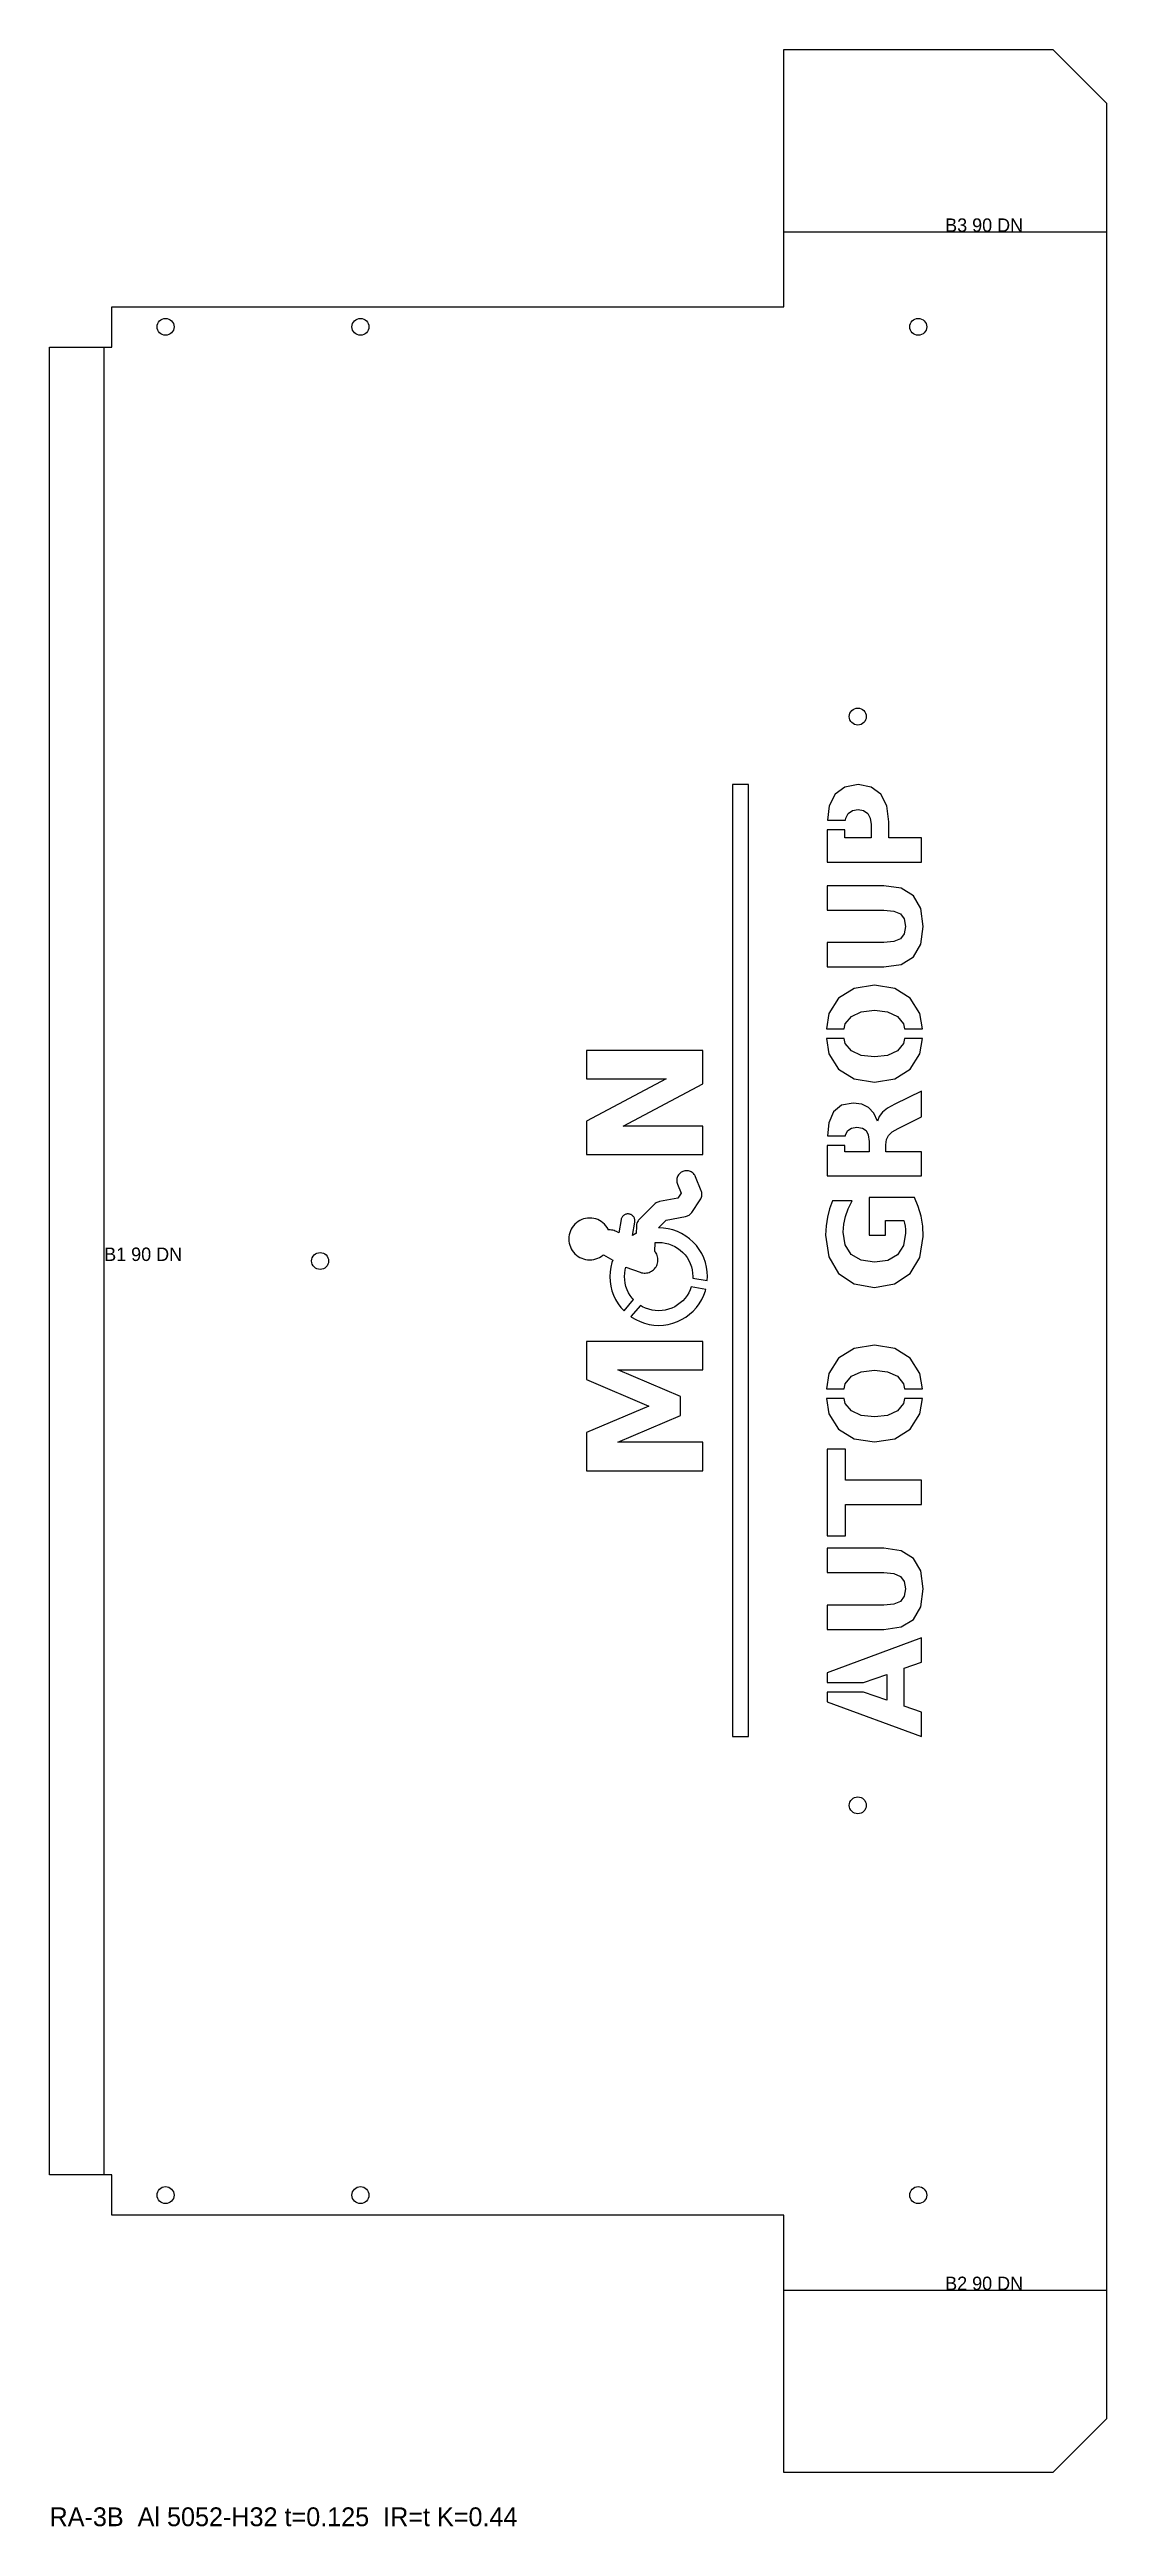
# Model space of a CAD drawing. Header units: inches. Extents: x 0 to 19.7, y -1 to 45.1.
import ezdxf

# ---------------------------------------------------------------- set-up
doc = ezdxf.new("R2010")
doc.units = ezdxf.units.IN
doc.header["$MEASUREMENT"] = 0
for name, color, linetype in [('BEND', 1, 'Continuous'), ('CUT', 7, 'Continuous'), ('TEXT', 3, 'Continuous')]:
    doc.layers.add(name, color=color, linetype=linetype)

msp = doc.modelspace()

# ---------------------------------------------------------------- linework, layer by layer
at = {"layer": 'BEND'}
for p, q in [((13.6577, 41.6741), (19.6577, 41.6741)), ((1.0164, 5.5327), (1.0164, 39.5327)), ((13.6577, 3.3914), (19.6577, 3.3914))]:
    msp.add_line(p, q, dxfattribs=at)
at = {"layer": 'CUT'}
for points in [[(0, 5.5327), (0, 39.5327), (1.1577, 39.5327), (1.1577, 40.2827), (13.6577, 40.2827), (13.6577, 45.0655), (18.6577, 45.0655), (19.6577, 44.0655), (19.6577, 1), (18.6577, 0), (13.6577, 0), (13.6577, 4.7827), (1.1577, 4.7827), (1.1577, 5.5327)], [(13, 31.3928), (12.7, 31.3928), (12.7, 13.6872), (13, 13.6872)], [(14.5029, 30.9964), (14.4696, 30.7323), (14.8036, 30.7323), (14.8086, 30.7695), (14.8562, 30.856), (14.933, 30.9098), (15.0366, 30.9277), (15.1406, 30.9098), (15.2178, 30.856), (15.2656, 30.7695), (15.2815, 30.6531), (15.2815, 30.4037), (14.7928, 30.4037), (14.7928, 30.5523), (14.4657, 30.5523), (14.4657, 29.9524), (16.2159, 29.9524), (16.2159, 30.4037), (15.6086, 30.4037), (15.6086, 30.7011), (15.5716, 30.9964), (15.4604, 31.2139), (15.2804, 31.348), (15.0366, 31.3928), (14.7939, 31.348), (14.6143, 31.2139)], [(15.5148, 29.0601), (15.7008, 29.0424), (15.825, 28.9892), (15.8948, 28.8956), (15.918, 28.7567), (15.8948, 28.6185), (15.825, 28.5252), (15.7008, 28.4721), (15.5148, 28.4544), (14.4657, 28.4544), (14.4657, 28.0031), (15.5148, 28.0031), (15.8391, 28.0496), (16.0685, 28.1892), (16.2046, 28.4243), (16.25, 28.7567), (16.2046, 29.0898), (16.0685, 29.3249), (15.8391, 29.4647), (15.5148, 29.5113), (14.4657, 29.5113), (14.4657, 29.0601)], [(14.4946, 27.1378), (14.4487, 26.8521), (14.78, 26.8521), (14.7994, 26.9456), (14.9136, 27.0827), (15.097, 27.1679), (15.3427, 27.1963), (15.5873, 27.1679), (15.7706, 27.0827), (15.8849, 26.9456), (15.9042, 26.8521), (16.2355, 26.8521), (16.1896, 27.1378), (16.0084, 27.4225), (15.7212, 27.602), (15.3427, 27.6618), (14.9631, 27.602), (14.6758, 27.4225)], [(9.9898, 25.9195), (11.4713, 25.9195), (9.9898, 25.1339), (9.9898, 24.5121), (12.15, 24.5121), (12.15, 25.0399), (10.6685, 25.0399), (12.15, 25.8255), (12.15, 26.4478), (9.9898, 26.4478)], [(14.7994, 26.5785), (14.7799, 26.6721), (14.4486, 26.6721), (14.4946, 26.386), (14.6758, 26.1011), (14.9631, 25.9213), (15.3427, 25.8614), (15.7212, 25.9213), (16.0084, 26.1011), (16.1896, 26.386), (16.2356, 26.6721), (15.9043, 26.6721), (15.8849, 26.5785), (15.7706, 26.4416), (15.5873, 26.3564), (15.3427, 26.328), (15.097, 26.3564), (14.9136, 26.4416)], [(14.582, 25.3096), (14.4948, 25.1025), (14.4716, 24.8634), (14.8043, 24.8634), (14.8057, 24.8766), (14.8446, 24.9582), (14.913, 25.0043), (15.0156, 25.0197), (15.1194, 25.0043), (15.1893, 24.9582), (15.2286, 24.8766), (15.2418, 24.7549), (15.2418, 24.5651), (14.7928, 24.5651), (14.7928, 24.6834), (14.4657, 24.6834), (14.4657, 24.1139), (16.2159, 24.1139), (16.2159, 24.5651), (15.5535, 24.5651), (15.5535, 24.6926), (15.5656, 24.7918), (15.6019, 24.8689), (15.6707, 24.9348), (15.7811, 24.9998), (16.2159, 25.2132), (16.2159, 25.6937), (15.7189, 25.4488), (15.5869, 25.3741), (15.4935, 25.3003), (15.4322, 25.2222), (15.3978, 25.1345), (15.3303, 25.282), (15.2335, 25.3869), (15.1066, 25.4499), (14.9488, 25.4709), (14.7317, 25.4306)], [(10.3016, 22.6495), (10.4768, 22.5494), (10.4611, 22.5056), (10.4394, 22.4192), (10.4264, 22.3311), (10.422, 22.2422), (10.4264, 22.1533), (10.4394, 22.0652), (10.4611, 21.9789), (10.4911, 21.895), (10.5291, 21.8146), (10.5749, 21.7382), (10.6279, 21.6667), (10.6851, 21.6036), (10.8615, 21.8138), (10.8383, 21.8393), (10.8012, 21.8894), (10.7691, 21.9429), (10.7425, 21.9992), (10.7215, 22.0579), (10.7064, 22.1183), (10.6972, 22.18), (10.6942, 22.2422), (10.6972, 22.3045), (10.7064, 22.3661), (10.7195, 22.4187), (10.9858, 22.3218), (11.0089, 22.3147), (11.0326, 22.3099), (11.0566, 22.3074), (11.0808, 22.3072), (11.1049, 22.3095), (11.1286, 22.3141), (11.1518, 22.321), (11.1741, 22.3301), (11.1955, 22.3414), (11.2157, 22.3547), (11.2344, 22.3699), (11.2516, 22.3869), (11.267, 22.4055), (11.2806, 22.4256), (11.2921, 22.4468), (11.3014, 22.4691), (11.3085, 22.4922), (11.3134, 22.5159), (11.3159, 22.5399), (11.316, 22.5641), (11.3138, 22.5881), (11.3092, 22.6118), (11.3023, 22.635), (11.2931, 22.6574), (11.2819, 22.6788), (11.2685, 22.6989), (11.2582, 22.7116), (11.265, 22.8739), (11.3292, 22.8773), (11.3914, 22.8742), (11.4531, 22.865), (11.5135, 22.8499), (11.5722, 22.8289), (11.6286, 22.8023), (11.682, 22.7702), (11.7321, 22.7331), (11.7782, 22.6913), (11.8201, 22.6451), (11.8572, 22.595), (11.8893, 22.5416), (11.9159, 22.4852), (11.9369, 22.4266), (11.952, 22.3661), (11.9612, 22.3045), (11.9642, 22.2422), (11.9629, 22.2147), (12.2327, 22.1671), (12.2364, 22.2422), (12.232, 22.3311), (12.219, 22.4192), (12.1973, 22.5056), (12.1673, 22.5894), (12.1293, 22.6699), (12.0835, 22.7462), (12.0305, 22.8177), (11.9707, 22.8837), (11.9047, 22.9435), (11.8332, 22.9965), (11.7569, 23.0423), (11.6764, 23.0804), (11.5925, 23.1103), (11.5062, 23.132), (11.4181, 23.145), (11.3265, 23.1493), (11.4696, 23.2925), (11.8292, 23.3599), (11.8468, 23.3641), (11.8639, 23.37), (11.8803, 23.3776), (11.8958, 23.3868), (11.9104, 23.3976), (11.9238, 23.4097), (11.936, 23.423), (11.9467, 23.4376), (12.1022, 23.6708), (12.1113, 23.6859), (12.1188, 23.7018), (12.1248, 23.7183), (12.1291, 23.7353), (12.1317, 23.7527), (12.1327, 23.7702), (12.132, 23.7878), (12.1296, 23.8052), (12.1255, 23.8223), (12.1197, 23.8389), (12.0161, 24.0981), (12.0086, 24.1143), (11.9997, 24.1296), (11.9892, 24.1441), (11.9775, 24.1574), (11.9644, 24.1695), (11.9502, 24.1803), (11.9351, 24.1897), (11.9191, 24.1975), (11.9024, 24.2037), (11.8852, 24.2082), (11.8676, 24.211), (11.8498, 24.2121), (11.832, 24.2115), (11.8144, 24.2091), (11.7971, 24.2049), (11.7802, 24.1992), (11.764, 24.1917), (11.7486, 24.1828), (11.7342, 24.1723), (11.7209, 24.1605), (11.7088, 24.1475), (11.698, 24.1333), (11.6886, 24.1182), (11.6808, 24.1022), (11.6746, 24.0855), (11.6701, 24.0683), (11.6673, 24.0507), (11.6662, 24.0329), (11.6668, 24.0151), (11.6692, 23.9975), (11.6733, 23.9801), (11.6791, 23.9633), (11.7474, 23.7927), (11.6872, 23.7025), (11.3476, 23.6388), (11.33, 23.6346), (11.3128, 23.6286), (11.2964, 23.6209), (11.2808, 23.6117), (11.2662, 23.6009), (11.2527, 23.5887), (10.9676, 23.3036), (10.9563, 23.2912), (10.9461, 23.2777), (10.9373, 23.2634), (10.9298, 23.2482), (10.9237, 23.2325), (10.9192, 23.2163), (10.9161, 23.1997), (10.9146, 23.1829), (10.9089, 23.0458), (10.9015, 23.0423), (10.8411, 23.006), (10.8865, 23.2558), (10.8881, 23.2684), (10.8885, 23.2811), (10.8877, 23.2938), (10.8856, 23.3064), (10.8823, 23.3187), (10.8779, 23.3306), (10.8722, 23.342), (10.8655, 23.3528), (10.8578, 23.3629), (10.8491, 23.3722), (10.8395, 23.3805), (10.8292, 23.3879), (10.8182, 23.3943), (10.8066, 23.3995), (10.7945, 23.4036), (10.7821, 23.4065), (10.7695, 23.4082), (10.7568, 23.4086), (10.7441, 23.4078), (10.7316, 23.4057), (10.7193, 23.4024), (10.7074, 23.3979), (10.696, 23.3923), (10.6852, 23.3856), (10.6751, 23.3778), (10.6658, 23.3691), (10.6574, 23.3596), (10.65, 23.3492), (10.6437, 23.3382), (10.6384, 23.3266), (10.6343, 23.3146), (10.6315, 23.3022), (10.5863, 23.054), (10.5442, 23.0781), (10.5226, 23.089), (10.5001, 23.0978), (10.4768, 23.1043), (10.4531, 23.1086), (10.429, 23.1104), (10.4048, 23.1099), (10.3968, 23.109), (10.3891, 23.1253), (10.3694, 23.1581), (10.3467, 23.1887), (10.3211, 23.217), (10.2928, 23.2426), (10.2622, 23.2653), (10.2294, 23.2849), (10.1949, 23.3013), (10.159, 23.3141), (10.122, 23.3234), (10.0843, 23.329), (10.0462, 23.3309), (10.0081, 23.329), (9.9703, 23.3234), (9.9333, 23.3141), (9.8974, 23.3013), (9.8629, 23.2849), (9.8302, 23.2653), (9.7995, 23.2426), (9.7712, 23.217), (9.7456, 23.1887), (9.7229, 23.1581), (9.7033, 23.1253), (9.687, 23.0908), (9.6741, 23.0549), (9.6648, 23.0179), (9.6592, 22.9802), (9.6574, 22.9421), (9.6592, 22.9039), (9.6648, 22.8662), (9.6741, 22.8292), (9.687, 22.7933), (9.7033, 22.7588), (9.7229, 22.726), (9.7456, 22.6954), (9.7712, 22.6671), (9.7995, 22.6415), (9.8302, 22.6188), (9.8629, 22.5992), (9.8974, 22.5828), (9.9333, 22.57), (9.9703, 22.5607), (10.0081, 22.5551), (10.0462, 22.5533), (10.0843, 22.5551), (10.122, 22.5607), (10.159, 22.57), (10.1949, 22.5828), (10.2294, 22.5992), (10.2622, 22.6188), (10.2928, 22.6415)], [(14.7613, 23.0704), (14.7716, 23.2157), (14.8025, 23.3607), (14.8539, 23.5058), (14.9263, 23.6518), (14.5644, 23.6518), (14.5078, 23.5054), (14.4672, 23.3498), (14.4425, 23.1864), (14.4342, 23.0156), (14.4949, 22.611), (14.6769, 22.3026), (14.9647, 22.1076), (15.3427, 22.0426), (15.7175, 22.1065), (16.0054, 22.2981), (16.1889, 22.599), (16.25, 22.9909), (16.2398, 23.1814), (16.2091, 23.3659), (16.1576, 23.5443), (16.0857, 23.7163), (15.244, 23.7163), (15.244, 23.013), (15.5467, 23.013), (15.5467, 23.2887), (15.8865, 23.2887), (15.9029, 23.2376), (15.9143, 23.1803), (15.9208, 23.1174), (15.9229, 23.0494), (15.8851, 22.8201), (15.7718, 22.6499), (15.5887, 22.5444), (15.3427, 22.5092), (15.0949, 22.5457), (14.9121, 22.6552), (14.799, 22.8319)], [(11.0298, 21.6822), (10.9884, 21.707), (10.8125, 21.4973), (10.8252, 21.4879), (10.9015, 21.4421), (10.982, 21.4041), (11.0659, 21.3741), (11.1522, 21.3524), (11.2403, 21.3394), (11.3292, 21.335), (11.4181, 21.3394), (11.5062, 21.3524), (11.5925, 21.3741), (11.6764, 21.4041), (11.7569, 21.4421), (11.8332, 21.4879), (11.9047, 21.5409), (11.9707, 21.6007), (12.0305, 21.6667), (12.0835, 21.7382), (12.1293, 21.8146), (12.1673, 21.895), (12.1973, 21.9789), (12.2036, 22.0038), (11.9345, 22.0513), (11.9159, 21.9992), (11.8893, 21.9429), (11.8572, 21.8894), (11.8201, 21.8393), (11.7782, 21.7932), (11.7321, 21.7513), (11.682, 21.7142), (11.6286, 21.6822), (11.5722, 21.6555), (11.5135, 21.6345), (11.4531, 21.6194), (11.3914, 21.6102), (11.3292, 21.6072), (11.267, 21.6102), (11.2053, 21.6194), (11.1449, 21.6345), (11.0862, 21.6555)], [(9.9898, 21.035), (9.9898, 20.3276), (11.1458, 19.8327), (9.9898, 19.341), (9.9898, 18.6322), (12.15, 18.6322), (12.15, 19.16), (10.5699, 19.16), (11.7347, 19.6577), (11.7347, 20.0109), (10.5699, 20.5086), (12.15, 20.5086), (12.15, 21.035)], [(14.6758, 20.7272), (14.4946, 20.4425), (14.4487, 20.1569), (14.78, 20.1569), (14.7994, 20.2503), (14.9136, 20.3874), (15.097, 20.4726), (15.3427, 20.501), (15.5873, 20.4726), (15.7706, 20.3874), (15.8849, 20.2503), (15.9042, 20.1569), (16.2355, 20.1569), (16.1896, 20.4425), (16.0084, 20.7272), (15.7212, 20.9067), (15.3427, 20.9665), (14.9631, 20.9067)], [(14.7994, 19.8832), (14.7799, 19.9769), (14.4486, 19.9769), (14.4946, 19.6908), (14.6758, 19.4058), (14.9631, 19.226), (15.3427, 19.1661), (15.7212, 19.226), (16.0084, 19.4058), (16.1896, 19.6908), (16.2356, 19.9769), (15.9043, 19.9769), (15.8849, 19.8832), (15.7706, 19.7464), (15.5873, 19.6611), (15.3427, 19.6327), (15.097, 19.6611), (14.9136, 19.7464)], [(14.807, 18.4531), (14.807, 19.0333), (14.4657, 19.0333), (14.4657, 17.4205), (14.807, 17.4205), (14.807, 18.0018), (16.2159, 18.0018), (16.2159, 18.4531)], [(14.4657, 16.737), (15.5148, 16.737), (15.7008, 16.7193), (15.825, 16.6662), (15.8948, 16.5726), (15.918, 16.4336), (15.8948, 16.2955), (15.825, 16.2022), (15.7008, 16.149), (15.5148, 16.1313), (14.4657, 16.1313), (14.4657, 15.6801), (15.5148, 15.6801), (15.8391, 15.7266), (16.0685, 15.8661), (16.2046, 16.1012), (16.25, 16.4336), (16.2046, 16.7668), (16.0685, 17.0019), (15.8391, 17.1417), (15.5148, 17.1883), (14.4657, 17.1883)], [(14.4657, 14.6948), (15.1372, 14.6948), (15.5722, 14.8444), (15.5722, 14.365), (15.1378, 14.5148), (14.4657, 14.5148), (14.4657, 14.3354), (16.2159, 13.6872), (16.2159, 14.1411), (15.897, 14.2525), (15.897, 14.958), (16.2159, 15.0683), (16.2159, 15.5218), (14.4657, 14.8736)]]:
    msp.add_lwpolyline(points, close=True, dxfattribs=at)
for centre in [(2.1577, 39.9077), (5.7827, 39.9077), (16.1577, 39.9077), (15.0327, 32.6577), (5.0327, 22.5327), (15.0327, 12.4077), (2.1577, 5.1577), (5.7827, 5.1577), (16.1577, 5.1577)]:
    msp.add_circle(centre, 0.1575, dxfattribs=at)

# ---------------------------------------------------------------- texts
at = {"layer": 'TEXT'}
for s, height, p in [('B3 90 DN', 0.25, (16.6577, 41.6741)), ('B1 90 DN', 0.25, (1.0164, 22.5327)), ('B2 90 DN', 0.25, (16.6577, 3.3914)), ('RA-3B  Al 5052-H32 t=0.125  IR=t K=0.44', 0.35, (0, -1))]:
    msp.add_text(s, height=height, dxfattribs=at).set_placement(p)

doc.saveas('drawing.dxf')
